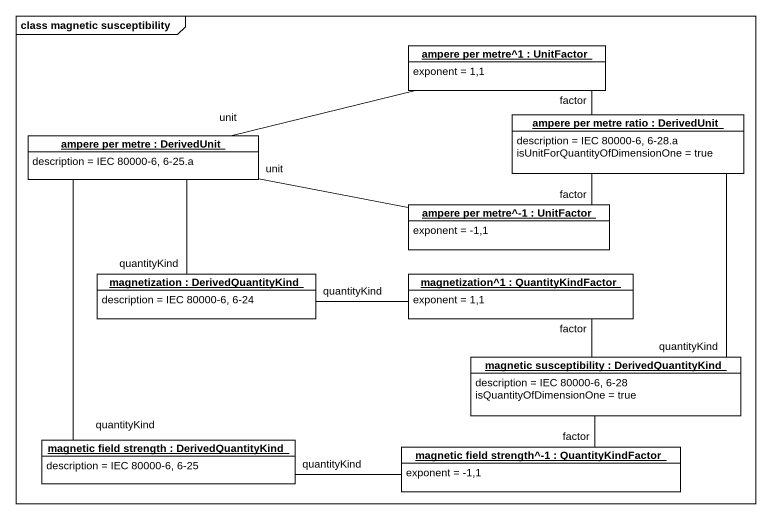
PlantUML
@startuml
mainframe class magnetic susceptibility
hide circle
hide empty members
object "ampere per metre^1 : UnitFactor" as ampere_per_metre_1 #FFFFFF {
  exponent = 1,1
}
object "ampere per metre : DerivedUnit" as ampere_per_metre #FFFFFF {
  description = IEC 80000-6, 6-25.a
}
object "ampere per metre ratio : DerivedUnit" as ampere_per_metre_ratio #FFFFFF {
  description = IEC 80000-6, 6-28.a
  isUnitForQuantityOfDimensionOne = true
}
object "ampere per metre^-1 : UnitFactor" as ampere_per_metre_1_2 #FFFFFF {
  exponent = -1,1
}
object "magnetization : DerivedQuantityKind" as magnetization #FFFFFF {
  description = IEC 80000-6, 6-24
}
object "magnetization^1 : QuantityKindFactor" as magnetization_1 #FFFFFF {
  exponent = 1,1
}
object "magnetic susceptibility : DerivedQuantityKind" as magnetic_susceptibility #FFFFFF {
  description = IEC 80000-6, 6-28
  isQuantityOfDimensionOne = true
}
object "magnetic field strength : DerivedQuantityKind" as magnetic_field_strength #FFFFFF {
  description = IEC 80000-6, 6-25
}
object "magnetic field strength^-1 : QuantityKindFactor" as magnetic_field_strength_1 #FFFFFF {
  exponent = -1,1
}
ampere_per_metre_1 -- ampere_per_metre_ratio : factor
ampere_per_metre -right- ampere_per_metre_1 : unit
ampere_per_metre -right- ampere_per_metre_1_2 : unit
ampere_per_metre -- magnetization : quantityKind
ampere_per_metre -- magnetic_field_strength : quantityKind
ampere_per_metre_ratio -- magnetic_susceptibility : quantityKind
ampere_per_metre_1_2 -up- ampere_per_metre_ratio : factor
magnetization -right- magnetization_1 : quantityKind
magnetization_1 -- magnetic_susceptibility : factor
magnetic_field_strength -right- magnetic_field_strength_1 : quantityKind
magnetic_field_strength_1 -up- magnetic_susceptibility : factor
@enduml
